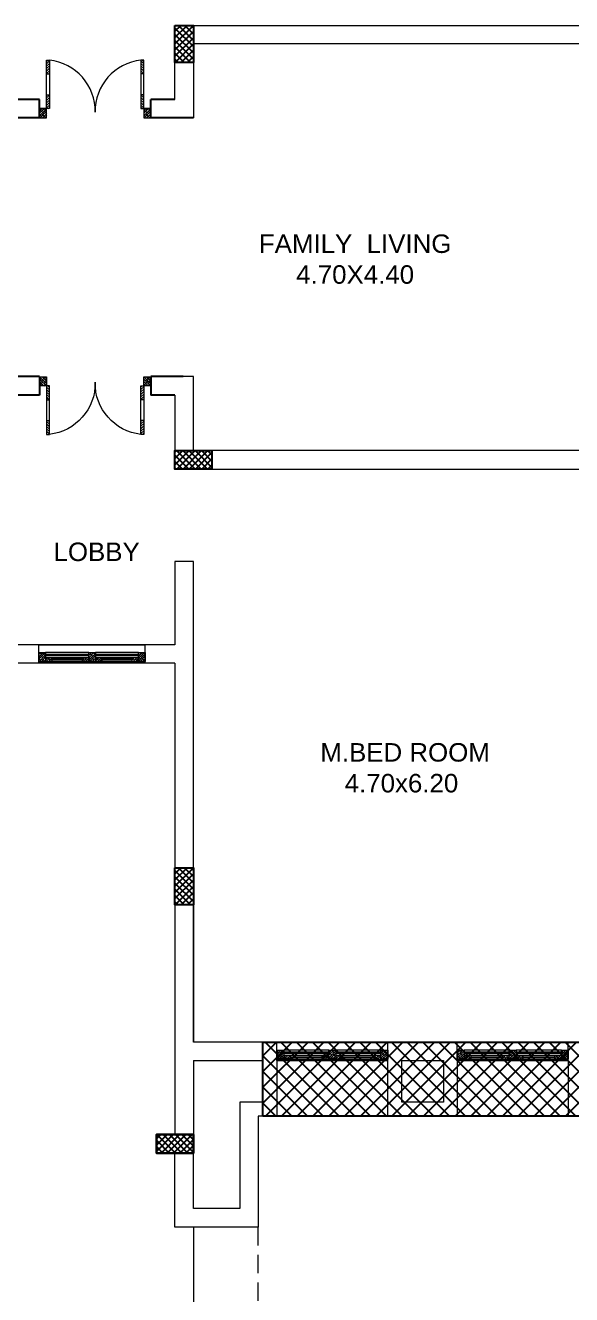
# Model space of a CAD drawing. Header units: centimetres. Extents: x -223085 to -5411, y 68813 to 74618.
# Drawn here: x -215997 to -215407, y 70989 to 72362 of the extents above; entities that cross this region are included whole.
import ezdxf

# ---------------------------------------------------------------- set-up
doc = ezdxf.new("R2010")
doc.units = ezdxf.units.CM
doc.linetypes.add('DASHED2', pattern=[0.375, 0.25, -0.125])
for name, color, linetype in [('A STAIR', 15, 'Continuous'), ('A TEXT FRAME', 253, 'Continuous'), ('COLUMN', 6, 'Continuous')]:
    doc.layers.add(name, color=color, linetype=linetype)
for name, color, linetype, lineweight in [('A WALL BORDER', 130, 'Continuous', 30), ('FRAME', 31, 'Continuous', 25), ('hatchh', 251, 'Continuous', 9), ('m thick', 15, 'Continuous', 20), ('wall face 1', 4, 'Continuous', 30), ('WINDOWSSS', 42, 'Continuous', 20)]:
    doc.layers.add(name, color=color, linetype=linetype, lineweight=lineweight)
doc.styles.add('ARI', font='arial.ttf')

# ---------------------------------------------------------------- blocks, each defined once
blk = doc.blocks.new('window 120')
at = {"layer": 'hatchh', "linetype": 'ByBlock', "lineweight": 5}
h = blk.add_hatch(dxfattribs=at)
h.set_pattern_fill('ANSI38', color=256, scale=0.15, angle=270, style=0)
h.set_pattern_definition([(315, (1141.550529, 856.235317), (0.01325825215, 0.01325825215), []), (45, (1141.550529, 856.235317), (0.01325825215, 0.03977475644), [0.046875, -0.028125])])
h.paths.add_polyline_path([(1149.778, 71.298), (1149.778, 71.398), (1149.703, 71.398), (1149.703, 71.358), (1149.703, 71.298)])
h.paths.add_polyline_path([(1149.703, 71.358), (1149.703, 71.398), (1149.628, 71.398), (1149.628, 71.358)])
h.paths.add_polyline_path([(1148.653, 71.298), (1148.653, 71.398), (1148.578, 71.398), (1148.578, 71.298)])
h.paths.add_polyline_path([(1148.728, 71.358), (1148.728, 71.398), (1148.653, 71.398), (1148.653, 71.358)])
h = blk.add_hatch(dxfattribs=at)
h.set_pattern_fill('ANSI38', color=256, scale=0.15, angle=270, style=0)
h.set_pattern_definition([(315, (1669.323571, 90.203803), (0.01325825215, 0.01325825215), []), (45, (1669.323571, 90.203803), (0.01325825215, 0.03977475644), [0.046875, -0.028125])])
h.paths.add_polyline_path([(1149.14, 71.358), (1149.14, 71.398), (1149.065, 71.398), (1149.065, 71.358)])
h = blk.add_hatch(dxfattribs=at)
h.set_pattern_fill('ANSI38', color=256, scale=0.15, angle=270, style=0)
h.set_pattern_definition([(315, (366.332547, 44.985551), (0.01325825215, 0.01325825215), []), (45, (366.332547, 44.985551), (0.01325825215, 0.03977475644), [0.046875, -0.028125])])
h.paths.add_polyline_path([(1149.215, 71.398), (1149.14, 71.398), (1149.14, 71.358), (1149.14, 71.298), (1149.215, 71.298)])
h = blk.add_hatch(dxfattribs=at)
h.set_pattern_fill('ANSI38', color=256, scale=0.15, angle=270, style=0)
h.set_pattern_definition([(315, (1669.804821, 90.203803), (0.01325825215, 0.01325825215), []), (45, (1669.804821, 90.203803), (0.01325825215, 0.03977475644), [0.046875, -0.028125])])
h.paths.add_polyline_path([(1149.29, 71.358), (1149.29, 71.398), (1149.215, 71.398), (1149.215, 71.358)])
at = {"layer": 'FRAME', "linetype": 'ByBlock', "lineweight": 5}
for points in [[(1148.578, 71.398), (1148.578, 71.298), (1148.653, 71.298), (1148.653, 71.398), (1148.578, 71.398)], [(1149.14, 71.398), (1149.14, 71.298), (1149.215, 71.298), (1149.215, 71.398), (1149.14, 71.398)], [(1149.703, 71.398), (1149.703, 71.298), (1149.778, 71.298), (1149.778, 71.398), (1149.703, 71.398)]]:
    blk.add_lwpolyline(points, dxfattribs=at)
for points in [[(1148.728, 71.358), (1148.653, 71.358), (1148.653, 71.398), (1148.728, 71.398)], [(1149.14, 71.358), (1149.065, 71.358), (1149.065, 71.398), (1149.14, 71.398)], [(1149.29, 71.358), (1149.215, 71.358), (1149.215, 71.398), (1149.29, 71.398)], [(1149.703, 71.358), (1149.628, 71.358), (1149.628, 71.398), (1149.703, 71.398)]]:
    blk.add_lwpolyline(points, close=True, dxfattribs=at)
at = {"layer": 'm thick', "linetype": 'ByBlock', "lineweight": 5, "ltscale": 2}
for p, q in [((1149.778, 71.413), (1148.578, 71.413)), ((1148.578, 71.413), (1148.578, 71.213)), ((1149.778, 71.413), (1149.778, 71.213)), ((1149.14, 71.298), (1148.653, 71.298)), ((1149.703, 71.298), (1149.215, 71.298)), ((1148.578, 71.213), (1149.778, 71.213))]:
    blk.add_line(p, q, dxfattribs=at)
at = {"layer": 'WINDOWSSS', "linetype": 'ByBlock', "lineweight": 5}
for p, q in [((1149.14, 71.334), (1148.653, 71.334)), ((1149.14, 71.322), (1148.653, 71.322)), ((1149.065, 71.398), (1148.728, 71.398)), ((1149.065, 71.38), (1148.728, 71.38)), ((1149.065, 71.375), (1148.728, 71.375)), ((1149.065, 71.358), (1148.728, 71.358)), ((1149.703, 71.334), (1149.215, 71.334)), ((1149.703, 71.322), (1149.215, 71.322)), ((1149.628, 71.398), (1149.29, 71.398)), ((1149.628, 71.38), (1149.29, 71.38)), ((1149.628, 71.375), (1149.29, 71.375)), ((1149.628, 71.358), (1149.29, 71.358))]:
    blk.add_line(p, q, dxfattribs=at)
blk = doc.blocks.new('W .150')
at = {"layer": 'A STAIR', "linetype": 'ByBlock', "lineweight": 5}
h = blk.add_hatch(dxfattribs=at)
h.set_pattern_fill('ANSI31', color=256, scale=0.1875, style=0)
h.set_pattern_definition([(45, (-1278.992507, 5.066227), (-0.0165728152, 0.0165728152), [])])
h.paths.add_polyline_path([(135.572, 6.937), (135.534, 6.937), (135.534, 6.75), (135.572, 6.75)])
h.paths.add_polyline_path([(135.572, 7.406), (135.534, 7.406), (135.534, 7.218), (135.572, 7.218)])
h = blk.add_hatch(dxfattribs=at)
h.set_pattern_fill('ANSI31', color=256, scale=0.1875, style=0)
h.set_pattern_definition([(135, (1551.373335, 5.066227), (0.0165728152, 0.0165728152), [])])
h.paths.add_polyline_path([(136.847, 6.937), (136.809, 6.937), (136.809, 6.75), (136.847, 6.75)])
h.paths.add_polyline_path([(136.847, 7.406), (136.809, 7.406), (136.809, 7.218), (136.847, 7.218)])
h = blk.add_hatch(dxfattribs=at)
h.set_pattern_fill('ANSI38', color=256, scale=0.1875, angle=180, style=0)
h.set_pattern_definition([(225, (107.112264, 983.23337), (0.0165728152, -0.0165728152), []), (315, (107.112264, 983.23337), (0.04971844555, -0.0165728152), [0.05859375, -0.03515625])])
h.paths.add_polyline_path([(135.534, 6.625), (135.534, 6.75), (135.44, 6.75), (135.44, 6.625)])
h = blk.add_hatch(dxfattribs=at)
h.set_pattern_fill('ANSI38', color=256, scale=0.1875, angle=180, style=0)
h.set_pattern_definition([(225, (108.518514, 983.23337), (0.0165728152, -0.0165728152), []), (315, (108.518514, 983.23337), (0.04971844555, -0.0165728152), [0.05859375, -0.03515625])])
h.paths.add_polyline_path([(136.94, 6.625), (136.94, 6.75), (136.847, 6.75), (136.847, 6.625)])
at = {"layer": 'A STAIR', "linetype": 'ByBlock', "lineweight": 5, "ltscale": 2}
for p, q in [((135.534, 7.406), (135.572, 7.406)), ((135.534, 6.75), (135.534, 7.406)), ((135.572, 7.406), (135.572, 6.75)), ((136.847, 7.406), (136.809, 7.406)), ((136.809, 7.406), (136.809, 6.75)), ((136.847, 6.75), (136.847, 7.406)), ((135.534, 7.218), (135.572, 7.218)), ((136.847, 7.218), (136.809, 7.218)), ((135.534, 6.937), (135.572, 6.937)), ((136.847, 6.937), (136.809, 6.937)), ((135.572, 6.75), (135.534, 6.75)), ((136.809, 6.75), (136.847, 6.75))]:
    blk.add_line(p, q, dxfattribs=at)
at = {"layer": 'A STAIR', "linetype": 'ByBlock', "lineweight": 5}
for points in [[(135.44, 6.75), (135.44, 6.625), (135.534, 6.625), (135.534, 6.75)], [(136.847, 6.75), (136.847, 6.625), (136.94, 6.625), (136.94, 6.75)]]:
    blk.add_lwpolyline(points, close=True, dxfattribs=at)
at = {"layer": 'A WALL BORDER', "color": 42, "linetype": 'ByBlock', "lineweight": 5, "ltscale": 0.005}
for centre, start, end in [((135.494, 6.714), 358.9677, 83.6083), ((136.887, 6.714), 96.3917, 181.0323)]:
    blk.add_arc(centre, 0.696, start, end, dxfattribs=at)

msp = doc.modelspace()

# ---------------------------------------------------------------- hatches: boundary and pattern name
at = {"layer": 'A STAIR', "linetype": 'ByBlock', "lineweight": 5}
h = msp.add_hatch(dxfattribs=at)
h.set_pattern_fill('ANSI31', color=256, scale=15, style=0)
h.set_pattern_definition([(45, (-329136.049, 72137.7076), (-1.325825215, 1.325825215), [])])
h.paths.add_polyline_path([(-215970.915, 72287.379), (-215973.915, 72287.379), (-215973.915, 72272.379), (-215970.915, 72272.379)])
h.paths.add_polyline_path([(-215970.915, 72324.879), (-215973.915, 72324.879), (-215973.915, 72309.879), (-215970.915, 72309.879)])
h = msp.add_hatch(dxfattribs=at)
h.set_pattern_fill('ANSI31', color=256, scale=15, style=0)
h.set_pattern_definition([(135, (-102706.7816, 72137.7076), (1.325825215, 1.325825215), [])])
h.paths.add_polyline_path([(-215868.915, 72287.379), (-215871.915, 72287.379), (-215871.915, 72272.379), (-215868.915, 72272.379)])
h.paths.add_polyline_path([(-215868.915, 72324.879), (-215871.915, 72324.879), (-215871.915, 72309.879), (-215868.915, 72309.879)])
h = msp.add_hatch(dxfattribs=at)
h.set_pattern_fill('ANSI38', color=256, scale=15, angle=180, style=0)
h.set_pattern_definition([(225, (-218247.6674, 150391.0791), (1.325825215, -1.325825215), []), (315, (-218247.6674, 150391.0791), (3.977475646, -1.325825215), [4.6875, -2.8125])])
h.paths.add_polyline_path([(-215973.915, 72262.379), (-215973.915, 72272.379), (-215981.415, 72272.379), (-215981.415, 72262.379)])
h = msp.add_hatch(dxfattribs=at)
h.set_pattern_fill('ANSI38', color=256, scale=15, angle=180, style=0)
h.set_pattern_definition([(225, (-218135.1674, 150391.0791), (1.325825215, -1.325825215), []), (315, (-218135.1674, 150391.0791), (3.977475646, -1.325825215), [4.6875, -2.8125])])
h.paths.add_polyline_path([(-215861.415, 72262.379), (-215861.415, 72272.379), (-215868.915, 72272.379), (-215868.915, 72262.379)])
at = {"layer": 'A TEXT FRAME', "linetype": 'ByBlock', "true_color": 0xffffff}
h = msp.add_hatch(dxfattribs=at)
h.set_pattern_fill('ANSI37', scale=3.8)
h.set_pattern_definition([(45, (-5410.94, 28.845), (-8.5312433, 8.5312433), []), (135, (-5410.94, 28.845), (-8.5312433, -8.5312433), [])])
h.paths.add_polyline_path([(-215740.194, 71182.379), (-215740.194, 71262.379), (-215395.194, 71262.379), (-215395.194, 71182.379)])
at = {"layer": 'COLUMN'}
h = msp.add_hatch(dxfattribs=at)
h.set_pattern_fill('ANSI37', color=2, scale=1.5)
h.set_pattern_definition([(45, (18231.3045, 53327.409), (-3.36759605, 3.36759605), []), (135, (18231.3045, 53327.409), (-3.36759605, -3.36759605), [])])
h.paths.add_polyline_path([(-215835.177, 72362.39), (-215815.177, 72362.39), (-215815.177, 72322.39), (-215835.177, 72322.39)])
h = msp.add_hatch(dxfattribs=at)
h.set_pattern_fill('ANSI37', color=2, scale=1.5)
h.set_pattern_definition([(45, (18231.3045, 52407.289), (-3.36759605, 3.36759605), []), (135, (18231.3045, 52407.289), (-3.36759605, -3.36759605), [])])
h.paths.add_polyline_path([(-215795.184, 71902.379), (-215795.184, 71882.379), (-215835.184, 71882.379), (-215835.184, 71902.379)])
h = msp.add_hatch(dxfattribs=at)
h.set_pattern_fill('ANSI37', color=2, scale=1.5)
h.set_pattern_definition([(45, (18231.265, 52416.007), (-3.36759605, 3.36759605), []), (135, (18231.265, 52416.007), (-3.36759605, -3.36759605), [])])
h.paths.add_polyline_path([(-215835.216, 71450.988), (-215815.216, 71450.988), (-215815.216, 71410.988), (-215835.216, 71410.988)])
h = msp.add_hatch(dxfattribs=at)
h.set_pattern_fill('ANSI37', color=2, scale=1.5, angle=-90)
h.set_pattern_definition([(315, (-234761.6024, -165322.432), (3.36759605, 3.36759605), []), (45, (-234761.6024, -165322.432), (-3.36759605, 3.36759605), [])])
h.paths.add_polyline_path([(-215855.182, 71162.387), (-215855.182, 71142.387), (-215815.182, 71142.387), (-215815.182, 71162.387)])

# ---------------------------------------------------------------- linework, layer by layer
at = {"layer": 'A STAIR', "linetype": 'ByBlock', "lineweight": 5, "ltscale": 2}
for p, q in [((-215973.915, 72324.879), (-215970.915, 72324.879)), ((-215973.915, 72272.379), (-215973.915, 72324.879)), ((-215970.915, 72324.879), (-215970.915, 72272.379)), ((-215868.915, 72324.879), (-215871.915, 72324.879)), ((-215871.915, 72324.879), (-215871.915, 72272.379)), ((-215868.915, 72272.379), (-215868.915, 72324.879)), ((-215973.915, 72309.879), (-215970.915, 72309.879)), ((-215868.915, 72309.879), (-215871.915, 72309.879)), ((-215973.915, 72287.379), (-215970.915, 72287.379)), ((-215868.915, 72287.379), (-215871.915, 72287.379)), ((-215970.915, 72272.379), (-215973.915, 72272.379)), ((-215871.915, 72272.379), (-215868.915, 72272.379))]:
    msp.add_line(p, q, dxfattribs=at)
at = {"layer": 'A STAIR', "linetype": 'ByBlock', "lineweight": 5}
for points in [[(-215981.415, 72272.379), (-215981.415, 72262.379), (-215973.915, 72262.379), (-215973.915, 72272.379)], [(-215868.915, 72272.379), (-215868.915, 72262.379), (-215861.415, 72262.379), (-215861.415, 72272.379)]]:
    msp.add_lwpolyline(points, close=True, dxfattribs=at)
at = {"layer": 'A TEXT FRAME', "color": 4, "linetype": 'ByBlock', "lineweight": 5}
for p, q in [((-215835.194, 72282.379), (-215835.194, 72362.379)), ((-215835.194, 72362.379), (-215345.194, 72362.379)), ((-215345.194, 72342.379), (-215815.194, 72342.379)), ((-215815.194, 72342.379), (-215815.194, 72262.379)), ((-215835.194, 72262.379), (-215815.194, 72262.379)), ((-215815.194, 71982.379), (-215835.194, 71982.379)), ((-215815.194, 71902.379), (-215815.194, 71982.379)), ((-215835.194, 71962.379), (-215835.194, 71882.379)), ((-215345.194, 71902.379), (-215815.194, 71902.379)), ((-215835.194, 71882.379), (-215345.194, 71882.379)), ((-215815.194, 71782.379), (-215835.194, 71782.379)), ((-215835.194, 71782.379), (-215835.194, 71692.318)), ((-215815.194, 71262.379), (-215815.194, 71782.379)), ((-215835.194, 71692.318), (-216015.194, 71692.318)), ((-215835.194, 71672.318), (-216260.265, 71672.318)), ((-215835.194, 71672.318), (-215835.194, 71162.379)), ((-215815.194, 71422.379), (-215815.194, 71262.379)), ((-215345.194, 71262.379), (-215815.194, 71262.379)), ((-215815.194, 71242.379), (-215740.194, 71242.379)), ((-215815.194, 71242.379), (-215815.194, 71142.379)), ((-215740.194, 71242.379), (-215740.194, 71197.379)), ((-215725.194, 71242.379), (-215605.194, 71242.379)), ((-215725.194, 71242.379), (-215725.194, 71182.379)), ((-215590.194, 71242.379), (-215545.194, 71242.379)), ((-215410.194, 71242.379), (-215410.194, 71182.379)), ((-215765.194, 71197.379), (-215765.194, 71082.379)), ((-215740.194, 71197.379), (-215765.194, 71197.379)), ((-215745.194, 71182.379), (-215745.194, 71062.379)), ((-215725.194, 71182.379), (-215745.194, 71182.379)), ((-215410.194, 71182.379), (-215390.194, 71182.379)), ((-215835.182, 71062.379), (-215835.182, 71142.387)), ((-215815.182, 71082.379), (-215815.182, 71142.379)), ((-215765.194, 71082.379), (-215815.182, 71082.379)), ((-215745.194, 71062.379), (-215835.182, 71062.379)), ((-215815.194, 71062.379), (-215815.194, 70892.379))]:
    msp.add_line(p, q, dxfattribs=at)
at = {"layer": 'A TEXT FRAME', "color": 4, "linetype": 'ByBlock'}
for p, q in [((-215981.415, 72282.379), (-216015.194, 72282.379)), ((-215981.415, 72262.379), (-215981.415, 72282.379)), ((-215835.194, 72282.379), (-215861.415, 72282.379)), ((-215861.415, 72262.379), (-215861.415, 72282.379)), ((-215981.415, 72262.379), (-216035.194, 72262.379)), ((-215815.194, 72262.379), (-215861.415, 72262.379)), ((-215981.415, 71982.379), (-216035.194, 71982.379)), ((-215981.415, 71982.379), (-215981.415, 71962.379)), ((-215826.432, 71982.379), (-215861.415, 71982.379)), ((-215861.415, 71982.379), (-215861.415, 71962.379)), ((-215981.415, 71962.379), (-216015.194, 71962.379)), ((-215835.194, 71962.379), (-215861.415, 71962.379))]:
    msp.add_line(p, q, dxfattribs=at)
at = {"layer": 'A TEXT FRAME', "color": 60, "linetype": 'ByBlock', "lineweight": 5}
for p, q in [((-215835.194, 71672.318), (-215835.194, 71512.318)), ((-215530.194, 71242.379), (-215410.194, 71242.379)), ((-215835.194, 71162.379), (-215845.194, 71162.379)), ((-215825.194, 71142.379), (-215815.194, 71142.379))]:
    msp.add_line(p, q, dxfattribs=at)
at = {"layer": 'A TEXT FRAME', "color": 8, "linetype": 'DASHED2', "lineweight": 5, "ltscale": 80}
for p, q in [((-215605.194, 71182.379), (-215725.194, 71182.379)), ((-215530.194, 71182.379), (-215410.194, 71182.379)), ((-215745.194, 70892.379), (-215745.194, 71062.379))]:
    msp.add_line(p, q, dxfattribs=at)
at = {"layer": 'A TEXT FRAME', "color": 6, "linetype": 'ByBlock'}
for points in [[(-215835.177, 72362.39), (-215815.177, 72362.39), (-215815.177, 72322.39), (-215835.177, 72322.39)], [(-215795.184, 71902.379), (-215795.184, 71882.379), (-215835.184, 71882.379), (-215835.184, 71902.379)], [(-215835.216, 71450.988), (-215815.216, 71450.988), (-215815.216, 71410.988), (-215835.216, 71410.988)], [(-215855.182, 71162.387), (-215855.182, 71142.387), (-215815.182, 71142.387), (-215815.182, 71162.387)]]:
    msp.add_lwpolyline(points, close=True, dxfattribs=at)
at = {"layer": 'A TEXT FRAME', "color": 0, "linetype": 'ByBlock'}
msp.add_lwpolyline([(-215740.194, 71182.379), (-215740.194, 71262.379), (-215395.194, 71262.379), (-215395.194, 71182.379), (-215740.194, 71182.379)], dxfattribs=at)
at = {"layer": 'A TEXT FRAME', "color": 4, "linetype": 'ByBlock', "lineweight": 5}
for points in [[(-215530.194, 71242.379), (-215530.194, 71182.379), (-215605.194, 71182.379), (-215605.194, 71242.379)], [(-215545.194, 71242.379), (-215545.194, 71197.379), (-215590.194, 71197.379), (-215590.194, 71242.379)]]:
    msp.add_lwpolyline(points, dxfattribs=at)
at = {"layer": 'A TEXT FRAME', "color": 4, "linetype": 'ByBlock'}
msp.add_lwpolyline([(-215815.182, 71162.387), (-215815.182, 71142.387), (-215855.182, 71142.387), (-215855.182, 71162.387)], close=True, dxfattribs=at)
at = {"layer": 'A WALL BORDER', "color": 42, "linetype": 'ByBlock', "lineweight": 5, "ltscale": 0.005}
for centre, start, end in [((-215977.117, 72269.514), 358.967672, 83.60833), ((-215865.713, 72269.514), 96.39167, 181.032328)]:
    msp.add_arc(centre, 55.711, start, end, dxfattribs=at)

# ---------------------------------------------------------------- block references
at = {"layer": 'A TEXT FRAME', "color": 4, "linetype": 'ByBlock', "lineweight": 5, "xscale": -80.00000003539023, "yscale": 80.00000003539023, "zscale": 80.00000003539023, "rotation": 180}
msp.add_blockref('W .150', (-226816.648, 72512.348), dxfattribs=at)
at = {"layer": 'wall face 1', "color": 60, "linetype": 'ByBlock', "lineweight": 0, "xscale": -95.77227017038173, "yscale": 95.77227017038173, "zscale": 95.77227017038173, "rotation": 180}
msp.add_blockref('window 120', (-325984.116, 78512.311), dxfattribs=at)
at = {"layer": 'wall face 1', "color": 60, "linetype": 'ByBlock', "lineweight": -2, "xscale": -100.0000000442378, "yscale": 100.0000000442378, "zscale": 100.0000000442378, "rotation": 180}
for p in [(-330582.993, 78383.672), (-330387.993, 78383.672)]:
    msp.add_blockref('window 120', p, dxfattribs=at)

# ---------------------------------------------------------------- texts
at = {"lineweight": 5, "char_height": 20, "width": 392.50181, "attachment_point": 3, "style": 'ARI'}
for s, insert in [('\\pxqc;FAMILY  LIVING\\P4.70X4.40', (-215444.238, 72136.211)), ('\\pxqc;LOBBY', (-215723.544, 71802.879)), ('\\pxqc; M.BED ROOM\\P4.70x6.20', (-215394.169, 71585.912))]:
    msp.add_mtext(s, dxfattribs=dict(at, insert=insert))

doc.saveas('drawing.dxf')
